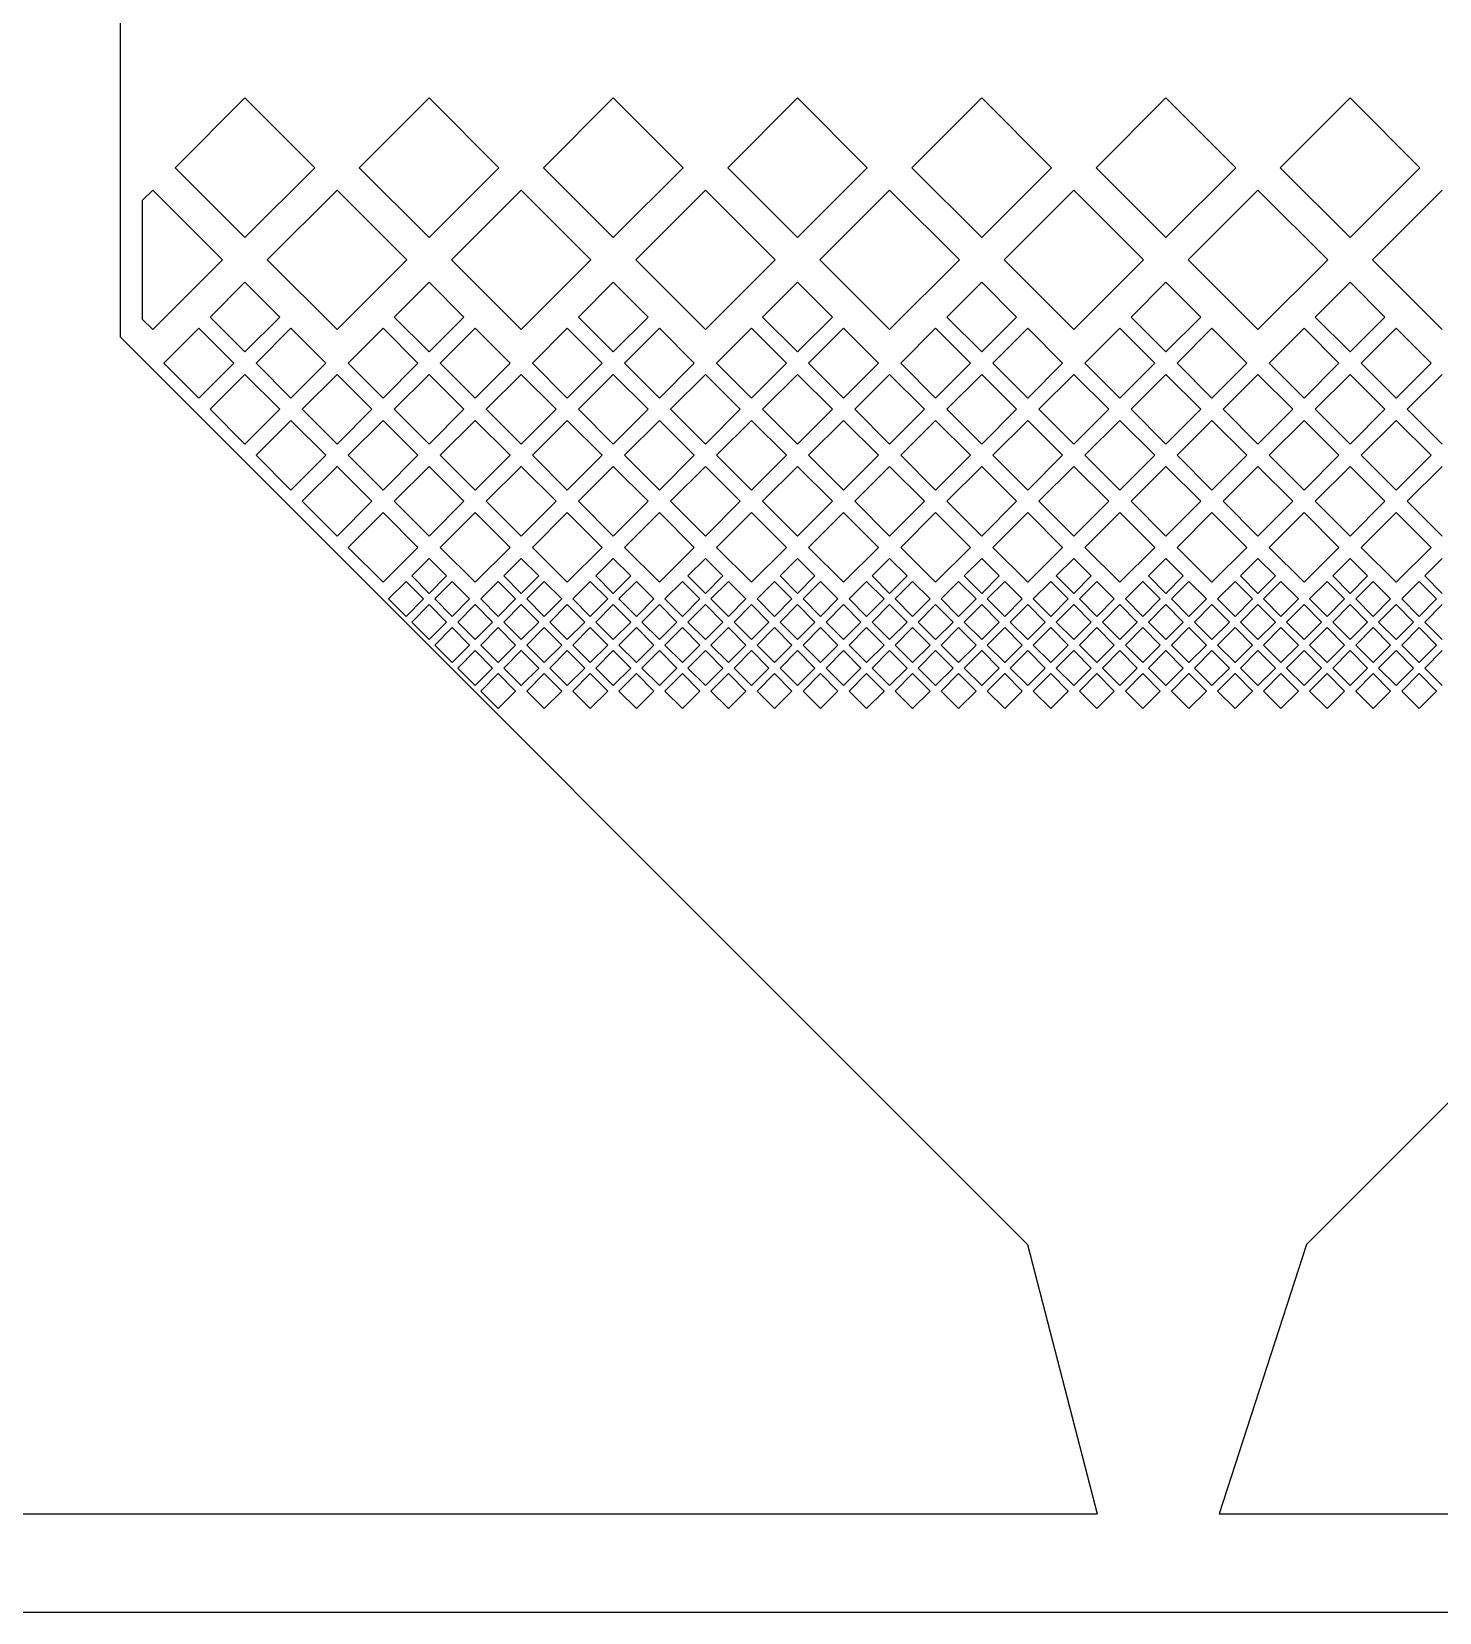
# Model space of a CAD drawing. Header units: inches. Extents: x 1277 to 1304299, y 7085 to 100777.
# Drawn here: x 1298652 to 1300078, y 97573 to 99175 of the extents above; entities that cross this region are included whole.
import ezdxf

# ---------------------------------------------------------------- set-up
doc = ezdxf.new("R2010")
doc.units = ezdxf.units.IN
doc.header["$MEASUREMENT"] = 0

msp = doc.modelspace()

# ---------------------------------------------------------------- linework, layer by layer
for p, q in [((1298741.7, 98865.3), (1298741.7, 99572.4)), ((1298867.8, 99107.8), (1298797.1, 99037.1)), ((1298938.5, 99037.1), (1298867.8, 99107.8)), ((1299054.4, 99107.8), (1298983.7, 99037.1)), ((1299125.2, 99037.1), (1299054.4, 99107.8)), ((1299241.1, 99107.8), (1299170.4, 99037.1)), ((1299311.8, 99037.1), (1299241.1, 99107.8)), ((1299427.8, 99107.8), (1299357.1, 99037.1)), ((1299498.5, 99037.1), (1299427.8, 99107.8)), ((1299614.5, 99107.8), (1299543.8, 99037.1)), ((1299685.2, 99037.1), (1299614.5, 99107.8)), ((1299801.2, 99107.8), (1299730.4, 99037.1)), ((1299871.9, 99037.1), (1299801.2, 99107.8)), ((1299987.8, 99107.8), (1299917.1, 99037.1)), ((1300058.5, 99037.1), (1299987.8, 99107.8)), ((1298797.1, 99037.1), (1298867.8, 98966.3)), ((1298867.8, 98966.3), (1298938.5, 99037.1)), ((1298983.7, 99037.1), (1299054.4, 98966.3)), ((1299054.4, 98966.3), (1299125.2, 99037.1)), ((1299170.4, 99037.1), (1299241.1, 98966.3)), ((1299241.1, 98966.3), (1299311.8, 99037.1)), ((1299357.1, 99037.1), (1299427.8, 98966.3)), ((1299427.8, 98966.3), (1299498.5, 99037.1)), ((1299543.8, 99037.1), (1299614.5, 98966.3)), ((1299614.5, 98966.3), (1299685.2, 99037.1)), ((1299730.4, 99037.1), (1299801.2, 98966.3)), ((1299801.2, 98966.3), (1299871.9, 99037.1)), ((1299917.1, 99037.1), (1299987.8, 98966.3)), ((1299987.8, 98966.3), (1300058.5, 99037.1)), ((1298774.4, 99014.4), (1298763.8, 99003.8)), ((1298774.4, 99014.4), (1298763.8, 99003.8)), ((1298763.8, 99003.8), (1298763.8, 98883.6)), ((1298845.1, 98943.7), (1298774.4, 99014.4)), ((1298961.1, 99014.4), (1298890.4, 98943.7)), ((1299031.8, 98943.7), (1298961.1, 99014.4)), ((1299147.8, 99014.4), (1299077.1, 98943.7)), ((1299218.5, 98943.7), (1299147.8, 99014.4)), ((1299334.5, 99014.4), (1299263.8, 98943.7)), ((1299405.2, 98943.7), (1299334.5, 99014.4)), ((1299521.1, 99014.4), (1299450.4, 98943.7)), ((1299591.9, 98943.7), (1299521.1, 99014.4)), ((1299707.8, 99014.4), (1299637.1, 98943.7)), ((1299778.5, 98943.7), (1299707.8, 99014.4)), ((1299894.5, 99014.4), (1299823.8, 98943.7)), ((1299965.2, 98943.7), (1299894.5, 99014.4)), ((1300081.2, 99014.4), (1300010.5, 98943.7)), ((1298774.4, 98873), (1298845.1, 98943.7)), ((1298890.4, 98943.7), (1298961.1, 98873)), ((1298961.1, 98873), (1299031.8, 98943.7)), ((1299077.1, 98943.7), (1299147.8, 98873)), ((1299147.8, 98873), (1299218.5, 98943.7)), ((1299263.8, 98943.7), (1299334.5, 98873)), ((1299334.5, 98873), (1299405.2, 98943.7)), ((1299450.4, 98943.7), (1299521.1, 98873)), ((1299521.1, 98873), (1299591.9, 98943.7)), ((1299637.1, 98943.7), (1299707.8, 98873)), ((1299707.8, 98873), (1299778.5, 98943.7)), ((1299823.8, 98943.7), (1299894.5, 98873)), ((1299894.5, 98873), (1299965.2, 98943.7)), ((1300010.5, 98943.7), (1300081.2, 98873)), ((1298867.8, 98921.1), (1298832.4, 98885.7)), ((1298903.1, 98885.7), (1298867.8, 98921.1)), ((1299054.4, 98921.1), (1299019.1, 98885.7)), ((1299089.8, 98885.7), (1299054.4, 98921.1)), ((1299241.1, 98921.1), (1299205.8, 98885.7)), ((1299276.5, 98885.7), (1299241.1, 98921.1)), ((1299427.8, 98921.1), (1299392.4, 98885.7)), ((1299463.2, 98885.7), (1299427.8, 98921.1)), ((1299614.5, 98921.1), (1299579.1, 98885.7)), ((1299649.8, 98885.7), (1299614.5, 98921.1)), ((1299801.2, 98921.1), (1299765.8, 98885.7)), ((1299836.5, 98885.7), (1299801.2, 98921.1)), ((1299987.8, 98921.1), (1299952.5, 98885.7)), ((1300023.2, 98885.7), (1299987.8, 98921.1)), ((1298763.8, 98883.6), (1298774.4, 98873)), ((1298821.1, 98874.4), (1298785.7, 98839.1)), ((1298856.5, 98839.1), (1298821.1, 98874.4)), ((1298832.4, 98885.7), (1298867.8, 98850.4)), ((1298867.8, 98850.4), (1298903.1, 98885.7)), ((1298914.4, 98874.4), (1298879.1, 98839.1)), ((1298949.8, 98839.1), (1298914.4, 98874.4)), ((1299007.8, 98874.4), (1298972.4, 98839.1)), ((1299043.1, 98839.1), (1299007.8, 98874.4)), ((1299019.1, 98885.7), (1299054.4, 98850.4)), ((1299054.4, 98850.4), (1299089.8, 98885.7)), ((1299101.1, 98874.4), (1299065.8, 98839.1)), ((1299136.5, 98839.1), (1299101.1, 98874.4)), ((1299194.5, 98874.4), (1299159.1, 98839.1)), ((1299229.8, 98839.1), (1299194.5, 98874.4)), ((1299205.8, 98885.7), (1299241.1, 98850.4)), ((1299241.1, 98850.4), (1299276.5, 98885.7)), ((1299287.8, 98874.4), (1299252.4, 98839.1)), ((1299323.2, 98839.1), (1299287.8, 98874.4)), ((1299381.1, 98874.4), (1299345.8, 98839.1)), ((1299416.5, 98839.1), (1299381.1, 98874.4)), ((1299392.4, 98885.7), (1299427.8, 98850.4)), ((1299427.8, 98850.4), (1299463.2, 98885.7)), ((1299474.5, 98874.4), (1299439.1, 98839.1)), ((1299509.8, 98839.1), (1299474.5, 98874.4)), ((1299567.8, 98874.4), (1299532.5, 98839.1)), ((1299603.2, 98839.1), (1299567.8, 98874.4)), ((1299579.1, 98885.7), (1299614.5, 98850.4)), ((1299614.5, 98850.4), (1299649.8, 98885.7)), ((1299661.1, 98874.4), (1299625.8, 98839.1)), ((1299696.5, 98839.1), (1299661.1, 98874.4)), ((1299754.5, 98874.4), (1299719.1, 98839.1)), ((1299789.8, 98839.1), (1299754.5, 98874.4)), ((1299765.8, 98885.7), (1299801.2, 98850.4)), ((1299801.2, 98850.4), (1299836.5, 98885.7)), ((1299847.8, 98874.4), (1299812.5, 98839.1)), ((1299883.2, 98839.1), (1299847.8, 98874.4)), ((1299941.2, 98874.4), (1299905.8, 98839.1)), ((1299976.5, 98839.1), (1299941.2, 98874.4)), ((1299952.5, 98885.7), (1299987.8, 98850.4)), ((1299987.8, 98850.4), (1300023.2, 98885.7)), ((1300034.5, 98874.4), (1299999.1, 98839.1)), ((1300069.9, 98839.1), (1300034.5, 98874.4)), ((1299660.9, 97946), (1298741.7, 98865.3)), ((1300863, 98865.3), (1299943.8, 97946)), ((1298785.7, 98839.1), (1298821.1, 98803.7)), ((1298821.1, 98803.7), (1298856.5, 98839.1)), ((1298867.8, 98827.7), (1298832.4, 98792.4)), ((1298903.1, 98792.4), (1298867.8, 98827.7)), ((1298879.1, 98839.1), (1298914.4, 98803.7)), ((1298914.4, 98803.7), (1298949.8, 98839.1)), ((1298961.1, 98827.7), (1298925.8, 98792.4)), ((1298996.5, 98792.4), (1298961.1, 98827.7)), ((1298972.4, 98839.1), (1299007.8, 98803.7)), ((1299007.8, 98803.7), (1299043.1, 98839.1)), ((1299054.4, 98827.7), (1299019.1, 98792.4)), ((1299089.8, 98792.4), (1299054.4, 98827.7)), ((1299065.8, 98839.1), (1299101.1, 98803.7)), ((1299101.1, 98803.7), (1299136.5, 98839.1)), ((1299147.8, 98827.7), (1299112.4, 98792.4)), ((1299183.1, 98792.4), (1299147.8, 98827.7)), ((1299159.1, 98839.1), (1299194.5, 98803.7)), ((1299194.5, 98803.7), (1299229.8, 98839.1)), ((1299241.1, 98827.7), (1299205.8, 98792.4)), ((1299276.5, 98792.4), (1299241.1, 98827.7)), ((1299252.4, 98839.1), (1299287.8, 98803.7)), ((1299287.8, 98803.7), (1299323.2, 98839.1)), ((1299334.5, 98827.7), (1299299.1, 98792.4)), ((1299369.8, 98792.4), (1299334.5, 98827.7)), ((1299345.8, 98839.1), (1299381.1, 98803.7)), ((1299381.1, 98803.7), (1299416.5, 98839.1)), ((1299427.8, 98827.7), (1299392.4, 98792.4)), ((1299463.2, 98792.4), (1299427.8, 98827.7)), ((1299439.1, 98839.1), (1299474.5, 98803.7)), ((1299474.5, 98803.7), (1299509.8, 98839.1)), ((1299521.1, 98827.7), (1299485.8, 98792.4)), ((1299556.5, 98792.4), (1299521.1, 98827.7)), ((1299532.5, 98839.1), (1299567.8, 98803.7)), ((1299567.8, 98803.7), (1299603.2, 98839.1)), ((1299614.5, 98827.7), (1299579.1, 98792.4)), ((1299649.8, 98792.4), (1299614.5, 98827.7)), ((1299625.8, 98839.1), (1299661.1, 98803.7)), ((1299661.1, 98803.7), (1299696.5, 98839.1)), ((1299707.8, 98827.7), (1299672.5, 98792.4)), ((1299743.2, 98792.4), (1299707.8, 98827.7)), ((1299719.1, 98839.1), (1299754.5, 98803.7)), ((1299754.5, 98803.7), (1299789.8, 98839.1)), ((1299801.2, 98827.7), (1299765.8, 98792.4)), ((1299836.5, 98792.4), (1299801.2, 98827.7)), ((1299812.5, 98839.1), (1299847.8, 98803.7)), ((1299847.8, 98803.7), (1299883.2, 98839.1)), ((1299894.5, 98827.7), (1299859.1, 98792.4)), ((1299929.8, 98792.4), (1299894.5, 98827.7)), ((1299905.8, 98839.1), (1299941.2, 98803.7)), ((1299941.2, 98803.7), (1299976.5, 98839.1)), ((1299987.8, 98827.7), (1299952.5, 98792.4)), ((1300023.2, 98792.4), (1299987.8, 98827.7)), ((1299999.1, 98839.1), (1300034.5, 98803.7)), ((1300034.5, 98803.7), (1300069.9, 98839.1)), ((1300081.2, 98827.7), (1300045.8, 98792.4)), ((1298832.4, 98792.4), (1298867.8, 98757)), ((1298867.8, 98757), (1298903.1, 98792.4)), ((1298914.4, 98781.1), (1298879.1, 98745.7)), ((1298949.8, 98745.7), (1298914.4, 98781.1)), ((1298925.8, 98792.4), (1298961.1, 98757)), ((1298961.1, 98757), (1298996.5, 98792.4)), ((1299007.8, 98781.1), (1298972.4, 98745.7)), ((1299043.1, 98745.7), (1299007.8, 98781.1)), ((1299019.1, 98792.4), (1299054.4, 98757)), ((1299054.4, 98757), (1299089.8, 98792.4)), ((1299101.1, 98781.1), (1299065.8, 98745.7)), ((1299136.5, 98745.7), (1299101.1, 98781.1)), ((1299112.4, 98792.4), (1299147.8, 98757)), ((1299147.8, 98757), (1299183.1, 98792.4)), ((1299194.5, 98781.1), (1299159.1, 98745.7)), ((1299229.8, 98745.7), (1299194.5, 98781.1)), ((1299205.8, 98792.4), (1299241.1, 98757)), ((1299241.1, 98757), (1299276.5, 98792.4)), ((1299287.8, 98781.1), (1299252.4, 98745.7)), ((1299323.2, 98745.7), (1299287.8, 98781.1)), ((1299299.1, 98792.4), (1299334.5, 98757)), ((1299334.5, 98757), (1299369.8, 98792.4)), ((1299381.1, 98781.1), (1299345.8, 98745.7)), ((1299416.5, 98745.7), (1299381.1, 98781.1)), ((1299392.4, 98792.4), (1299427.8, 98757)), ((1299427.8, 98757), (1299463.2, 98792.4)), ((1299474.5, 98781.1), (1299439.1, 98745.7)), ((1299509.8, 98745.7), (1299474.5, 98781.1)), ((1299485.8, 98792.4), (1299521.1, 98757)), ((1299521.1, 98757), (1299556.5, 98792.4)), ((1299567.8, 98781.1), (1299532.5, 98745.7)), ((1299603.2, 98745.7), (1299567.8, 98781.1)), ((1299579.1, 98792.4), (1299614.5, 98757)), ((1299614.5, 98757), (1299649.8, 98792.4)), ((1299661.1, 98781.1), (1299625.8, 98745.7)), ((1299696.5, 98745.7), (1299661.1, 98781.1)), ((1299672.5, 98792.4), (1299707.8, 98757)), ((1299707.8, 98757), (1299743.2, 98792.4)), ((1299754.5, 98781.1), (1299719.1, 98745.7)), ((1299789.8, 98745.7), (1299754.5, 98781.1)), ((1299765.8, 98792.4), (1299801.2, 98757)), ((1299801.2, 98757), (1299836.5, 98792.4)), ((1299847.8, 98781.1), (1299812.5, 98745.7)), ((1299883.2, 98745.7), (1299847.8, 98781.1)), ((1299859.1, 98792.4), (1299894.5, 98757)), ((1299894.5, 98757), (1299929.8, 98792.4)), ((1299941.2, 98781.1), (1299905.8, 98745.7)), ((1299976.5, 98745.7), (1299941.2, 98781.1)), ((1299952.5, 98792.4), (1299987.8, 98757)), ((1299987.8, 98757), (1300023.2, 98792.4)), ((1300034.5, 98781.1), (1299999.1, 98745.7)), ((1300069.9, 98745.7), (1300034.5, 98781.1)), ((1300045.8, 98792.4), (1300081.2, 98757)), ((1298879.1, 98745.7), (1298914.4, 98710.4)), ((1298914.4, 98710.4), (1298949.8, 98745.7)), ((1298972.4, 98745.7), (1299007.8, 98710.4)), ((1299007.8, 98710.4), (1299043.1, 98745.7)), ((1299065.8, 98745.7), (1299101.1, 98710.4)), ((1299101.1, 98710.4), (1299136.5, 98745.7)), ((1299159.1, 98745.7), (1299194.5, 98710.4)), ((1299194.5, 98710.4), (1299229.8, 98745.7)), ((1299252.4, 98745.7), (1299287.8, 98710.4)), ((1299287.8, 98710.4), (1299323.2, 98745.7)), ((1299345.8, 98745.7), (1299381.1, 98710.4)), ((1299381.1, 98710.4), (1299416.5, 98745.7)), ((1299439.1, 98745.7), (1299474.5, 98710.4)), ((1299474.5, 98710.4), (1299509.8, 98745.7)), ((1299532.5, 98745.7), (1299567.8, 98710.4)), ((1299567.8, 98710.4), (1299603.2, 98745.7)), ((1299625.8, 98745.7), (1299661.1, 98710.4)), ((1299661.1, 98710.4), (1299696.5, 98745.7)), ((1299719.1, 98745.7), (1299754.5, 98710.4)), ((1299754.5, 98710.4), (1299789.8, 98745.7)), ((1299812.5, 98745.7), (1299847.8, 98710.4)), ((1299847.8, 98710.4), (1299883.2, 98745.7)), ((1299905.8, 98745.7), (1299941.2, 98710.4)), ((1299941.2, 98710.4), (1299976.5, 98745.7)), ((1299999.1, 98745.7), (1300034.5, 98710.4)), ((1300034.5, 98710.4), (1300069.9, 98745.7)), ((1298961.1, 98734.4), (1298925.8, 98699.1)), ((1298961.1, 98734.4), (1298925.8, 98699.1)), ((1298961.1, 98734.4), (1298925.8, 98699.1)), ((1298996.5, 98699.1), (1298961.1, 98734.4)), ((1298996.5, 98699.1), (1298961.1, 98734.4)), ((1298996.5, 98699.1), (1298961.1, 98734.4)), ((1299054.4, 98734.4), (1299019.1, 98699.1)), ((1299054.4, 98734.4), (1299019.1, 98699.1)), ((1299054.4, 98734.4), (1299019.1, 98699.1)), ((1299089.8, 98699.1), (1299054.4, 98734.4)), ((1299089.8, 98699.1), (1299054.4, 98734.4)), ((1299089.8, 98699.1), (1299054.4, 98734.4)), ((1299147.8, 98734.4), (1299112.4, 98699.1)), ((1299147.8, 98734.4), (1299112.4, 98699.1)), ((1299147.8, 98734.4), (1299112.4, 98699.1)), ((1299183.1, 98699.1), (1299147.8, 98734.4)), ((1299183.1, 98699.1), (1299147.8, 98734.4)), ((1299183.1, 98699.1), (1299147.8, 98734.4)), ((1299241.1, 98734.4), (1299205.8, 98699.1)), ((1299241.1, 98734.4), (1299205.8, 98699.1)), ((1299241.1, 98734.4), (1299205.8, 98699.1)), ((1299276.5, 98699.1), (1299241.1, 98734.4)), ((1299276.5, 98699.1), (1299241.1, 98734.4)), ((1299276.5, 98699.1), (1299241.1, 98734.4)), ((1299334.5, 98734.4), (1299299.1, 98699.1)), ((1299334.5, 98734.4), (1299299.1, 98699.1)), ((1299334.5, 98734.4), (1299299.1, 98699.1)), ((1299369.8, 98699.1), (1299334.5, 98734.4)), ((1299369.8, 98699.1), (1299334.5, 98734.4)), ((1299369.8, 98699.1), (1299334.5, 98734.4)), ((1299427.8, 98734.4), (1299392.4, 98699.1)), ((1299427.8, 98734.4), (1299392.4, 98699.1)), ((1299427.8, 98734.4), (1299392.4, 98699.1)), ((1299463.2, 98699.1), (1299427.8, 98734.4)), ((1299463.2, 98699.1), (1299427.8, 98734.4)), ((1299463.2, 98699.1), (1299427.8, 98734.4)), ((1299521.1, 98734.4), (1299485.8, 98699.1)), ((1299521.1, 98734.4), (1299485.8, 98699.1)), ((1299521.1, 98734.4), (1299485.8, 98699.1)), ((1299556.5, 98699.1), (1299521.1, 98734.4)), ((1299556.5, 98699.1), (1299521.1, 98734.4)), ((1299556.5, 98699.1), (1299521.1, 98734.4)), ((1299614.5, 98734.4), (1299579.1, 98699.1)), ((1299614.5, 98734.4), (1299579.1, 98699.1)), ((1299614.5, 98734.4), (1299579.1, 98699.1)), ((1299649.8, 98699.1), (1299614.5, 98734.4)), ((1299649.8, 98699.1), (1299614.5, 98734.4)), ((1299649.8, 98699.1), (1299614.5, 98734.4)), ((1299707.8, 98734.4), (1299672.5, 98699.1)), ((1299707.8, 98734.4), (1299672.5, 98699.1)), ((1299707.8, 98734.4), (1299672.5, 98699.1)), ((1299743.2, 98699.1), (1299707.8, 98734.4)), ((1299743.2, 98699.1), (1299707.8, 98734.4)), ((1299743.2, 98699.1), (1299707.8, 98734.4)), ((1299801.2, 98734.4), (1299765.8, 98699.1)), ((1299801.2, 98734.4), (1299765.8, 98699.1)), ((1299801.2, 98734.4), (1299765.8, 98699.1)), ((1299836.5, 98699.1), (1299801.2, 98734.4)), ((1299836.5, 98699.1), (1299801.2, 98734.4)), ((1299836.5, 98699.1), (1299801.2, 98734.4)), ((1299894.5, 98734.4), (1299859.1, 98699.1)), ((1299894.5, 98734.4), (1299859.1, 98699.1)), ((1299894.5, 98734.4), (1299859.1, 98699.1)), ((1299929.8, 98699.1), (1299894.5, 98734.4)), ((1299929.8, 98699.1), (1299894.5, 98734.4)), ((1299929.8, 98699.1), (1299894.5, 98734.4)), ((1299987.8, 98734.4), (1299952.5, 98699.1)), ((1299987.8, 98734.4), (1299952.5, 98699.1)), ((1299987.8, 98734.4), (1299952.5, 98699.1)), ((1300023.2, 98699.1), (1299987.8, 98734.4)), ((1300023.2, 98699.1), (1299987.8, 98734.4)), ((1300023.2, 98699.1), (1299987.8, 98734.4)), ((1300081.2, 98734.4), (1300045.8, 98699.1)), ((1300081.2, 98734.4), (1300045.8, 98699.1)), ((1300081.2, 98734.4), (1300045.8, 98699.1)), ((1298925.8, 98699.1), (1298961.1, 98663.7)), ((1298925.8, 98699.1), (1298961.1, 98663.7)), ((1298925.8, 98699.1), (1298961.1, 98663.7)), ((1298961.1, 98663.7), (1298996.5, 98699.1)), ((1298961.1, 98663.7), (1298996.5, 98699.1)), ((1298961.1, 98663.7), (1298996.5, 98699.1)), ((1299019.1, 98699.1), (1299054.4, 98663.7)), ((1299019.1, 98699.1), (1299054.4, 98663.7)), ((1299019.1, 98699.1), (1299054.4, 98663.7)), ((1299054.4, 98663.7), (1299089.8, 98699.1)), ((1299054.4, 98663.7), (1299089.8, 98699.1)), ((1299054.4, 98663.7), (1299089.8, 98699.1)), ((1299112.4, 98699.1), (1299147.8, 98663.7)), ((1299112.4, 98699.1), (1299147.8, 98663.7)), ((1299112.4, 98699.1), (1299147.8, 98663.7)), ((1299147.8, 98663.7), (1299183.1, 98699.1)), ((1299147.8, 98663.7), (1299183.1, 98699.1)), ((1299147.8, 98663.7), (1299183.1, 98699.1)), ((1299205.8, 98699.1), (1299241.1, 98663.7)), ((1299205.8, 98699.1), (1299241.1, 98663.7)), ((1299205.8, 98699.1), (1299241.1, 98663.7)), ((1299241.1, 98663.7), (1299276.5, 98699.1)), ((1299241.1, 98663.7), (1299276.5, 98699.1)), ((1299241.1, 98663.7), (1299276.5, 98699.1)), ((1299299.1, 98699.1), (1299334.5, 98663.7)), ((1299299.1, 98699.1), (1299334.5, 98663.7)), ((1299299.1, 98699.1), (1299334.5, 98663.7)), ((1299334.5, 98663.7), (1299369.8, 98699.1)), ((1299334.5, 98663.7), (1299369.8, 98699.1)), ((1299334.5, 98663.7), (1299369.8, 98699.1)), ((1299392.4, 98699.1), (1299427.8, 98663.7)), ((1299392.4, 98699.1), (1299427.8, 98663.7)), ((1299392.4, 98699.1), (1299427.8, 98663.7)), ((1299427.8, 98663.7), (1299463.2, 98699.1)), ((1299427.8, 98663.7), (1299463.2, 98699.1)), ((1299427.8, 98663.7), (1299463.2, 98699.1)), ((1299485.8, 98699.1), (1299521.1, 98663.7)), ((1299485.8, 98699.1), (1299521.1, 98663.7)), ((1299485.8, 98699.1), (1299521.1, 98663.7)), ((1299521.1, 98663.7), (1299556.5, 98699.1)), ((1299521.1, 98663.7), (1299556.5, 98699.1)), ((1299521.1, 98663.7), (1299556.5, 98699.1)), ((1299579.1, 98699.1), (1299614.5, 98663.7)), ((1299579.1, 98699.1), (1299614.5, 98663.7)), ((1299579.1, 98699.1), (1299614.5, 98663.7)), ((1299614.5, 98663.7), (1299649.8, 98699.1)), ((1299614.5, 98663.7), (1299649.8, 98699.1)), ((1299614.5, 98663.7), (1299649.8, 98699.1)), ((1299672.5, 98699.1), (1299707.8, 98663.7)), ((1299672.5, 98699.1), (1299707.8, 98663.7)), ((1299672.5, 98699.1), (1299707.8, 98663.7)), ((1299707.8, 98663.7), (1299743.2, 98699.1)), ((1299707.8, 98663.7), (1299743.2, 98699.1)), ((1299707.8, 98663.7), (1299743.2, 98699.1)), ((1299765.8, 98699.1), (1299801.2, 98663.7)), ((1299765.8, 98699.1), (1299801.2, 98663.7)), ((1299765.8, 98699.1), (1299801.2, 98663.7)), ((1299801.2, 98663.7), (1299836.5, 98699.1)), ((1299801.2, 98663.7), (1299836.5, 98699.1)), ((1299801.2, 98663.7), (1299836.5, 98699.1)), ((1299859.1, 98699.1), (1299894.5, 98663.7)), ((1299859.1, 98699.1), (1299894.5, 98663.7)), ((1299859.1, 98699.1), (1299894.5, 98663.7)), ((1299894.5, 98663.7), (1299929.8, 98699.1)), ((1299894.5, 98663.7), (1299929.8, 98699.1)), ((1299894.5, 98663.7), (1299929.8, 98699.1)), ((1299952.5, 98699.1), (1299987.8, 98663.7)), ((1299952.5, 98699.1), (1299987.8, 98663.7)), ((1299952.5, 98699.1), (1299987.8, 98663.7)), ((1299987.8, 98663.7), (1300023.2, 98699.1)), ((1299987.8, 98663.7), (1300023.2, 98699.1)), ((1299987.8, 98663.7), (1300023.2, 98699.1)), ((1300045.8, 98699.1), (1300081.2, 98663.7)), ((1300045.8, 98699.1), (1300081.2, 98663.7)), ((1300045.8, 98699.1), (1300081.2, 98663.7)), ((1299007.8, 98687.7), (1298972.4, 98652.4)), ((1299007.8, 98687.7), (1298972.4, 98652.4)), ((1299007.8, 98687.7), (1298972.4, 98652.4)), ((1299043.1, 98652.4), (1299007.8, 98687.7)), ((1299043.1, 98652.4), (1299007.8, 98687.7)), ((1299043.1, 98652.4), (1299007.8, 98687.7)), ((1299101.1, 98687.7), (1299065.8, 98652.4)), ((1299101.1, 98687.7), (1299065.8, 98652.4)), ((1299101.1, 98687.7), (1299065.8, 98652.4)), ((1299136.5, 98652.4), (1299101.1, 98687.7)), ((1299136.5, 98652.4), (1299101.1, 98687.7)), ((1299136.5, 98652.4), (1299101.1, 98687.7)), ((1299194.5, 98687.7), (1299159.1, 98652.4)), ((1299194.5, 98687.7), (1299159.1, 98652.4)), ((1299194.5, 98687.7), (1299159.1, 98652.4)), ((1299229.8, 98652.4), (1299194.5, 98687.7)), ((1299229.8, 98652.4), (1299194.5, 98687.7)), ((1299229.8, 98652.4), (1299194.5, 98687.7)), ((1299287.8, 98687.7), (1299252.4, 98652.4)), ((1299287.8, 98687.7), (1299252.4, 98652.4)), ((1299287.8, 98687.7), (1299252.4, 98652.4)), ((1299323.2, 98652.4), (1299287.8, 98687.7)), ((1299323.2, 98652.4), (1299287.8, 98687.7)), ((1299323.2, 98652.4), (1299287.8, 98687.7)), ((1299381.1, 98687.7), (1299345.8, 98652.4)), ((1299381.1, 98687.7), (1299345.8, 98652.4)), ((1299381.1, 98687.7), (1299345.8, 98652.4)), ((1299416.5, 98652.4), (1299381.1, 98687.7)), ((1299416.5, 98652.4), (1299381.1, 98687.7)), ((1299416.5, 98652.4), (1299381.1, 98687.7)), ((1299474.5, 98687.7), (1299439.1, 98652.4)), ((1299474.5, 98687.7), (1299439.1, 98652.4)), ((1299474.5, 98687.7), (1299439.1, 98652.4)), ((1299509.8, 98652.4), (1299474.5, 98687.7)), ((1299509.8, 98652.4), (1299474.5, 98687.7)), ((1299509.8, 98652.4), (1299474.5, 98687.7)), ((1299567.8, 98687.7), (1299532.5, 98652.4)), ((1299567.8, 98687.7), (1299532.5, 98652.4)), ((1299567.8, 98687.7), (1299532.5, 98652.4)), ((1299603.2, 98652.4), (1299567.8, 98687.7)), ((1299603.2, 98652.4), (1299567.8, 98687.7)), ((1299603.2, 98652.4), (1299567.8, 98687.7)), ((1299661.1, 98687.7), (1299625.8, 98652.4)), ((1299661.1, 98687.7), (1299625.8, 98652.4)), ((1299661.1, 98687.7), (1299625.8, 98652.4)), ((1299696.5, 98652.4), (1299661.1, 98687.7)), ((1299696.5, 98652.4), (1299661.1, 98687.7)), ((1299696.5, 98652.4), (1299661.1, 98687.7)), ((1299754.5, 98687.7), (1299719.1, 98652.4)), ((1299754.5, 98687.7), (1299719.1, 98652.4)), ((1299754.5, 98687.7), (1299719.1, 98652.4)), ((1299789.8, 98652.4), (1299754.5, 98687.7)), ((1299789.8, 98652.4), (1299754.5, 98687.7)), ((1299789.8, 98652.4), (1299754.5, 98687.7)), ((1299847.8, 98687.7), (1299812.5, 98652.4)), ((1299847.8, 98687.7), (1299812.5, 98652.4)), ((1299847.8, 98687.7), (1299812.5, 98652.4)), ((1299883.2, 98652.4), (1299847.8, 98687.7)), ((1299883.2, 98652.4), (1299847.8, 98687.7)), ((1299883.2, 98652.4), (1299847.8, 98687.7)), ((1299941.2, 98687.7), (1299905.8, 98652.4)), ((1299941.2, 98687.7), (1299905.8, 98652.4)), ((1299941.2, 98687.7), (1299905.8, 98652.4)), ((1299976.5, 98652.4), (1299941.2, 98687.7)), ((1299976.5, 98652.4), (1299941.2, 98687.7)), ((1299976.5, 98652.4), (1299941.2, 98687.7)), ((1300034.5, 98687.7), (1299999.1, 98652.4)), ((1300034.5, 98687.7), (1299999.1, 98652.4)), ((1300034.5, 98687.7), (1299999.1, 98652.4)), ((1300069.9, 98652.4), (1300034.5, 98687.7)), ((1300069.9, 98652.4), (1300034.5, 98687.7)), ((1300069.9, 98652.4), (1300034.5, 98687.7)), ((1298972.4, 98652.4), (1299007.8, 98617)), ((1298972.4, 98652.4), (1299007.8, 98617)), ((1298972.4, 98652.4), (1299007.8, 98617)), ((1299007.8, 98617), (1299043.1, 98652.4)), ((1299007.8, 98617), (1299043.1, 98652.4)), ((1299007.8, 98617), (1299043.1, 98652.4)), ((1299065.8, 98652.4), (1299101.1, 98617)), ((1299065.8, 98652.4), (1299101.1, 98617)), ((1299065.8, 98652.4), (1299101.1, 98617)), ((1299101.1, 98617), (1299136.5, 98652.4)), ((1299101.1, 98617), (1299136.5, 98652.4)), ((1299101.1, 98617), (1299136.5, 98652.4)), ((1299159.1, 98652.4), (1299194.5, 98617)), ((1299159.1, 98652.4), (1299194.5, 98617)), ((1299159.1, 98652.4), (1299194.5, 98617)), ((1299194.5, 98617), (1299229.8, 98652.4)), ((1299194.5, 98617), (1299229.8, 98652.4)), ((1299194.5, 98617), (1299229.8, 98652.4)), ((1299252.4, 98652.4), (1299287.8, 98617)), ((1299252.4, 98652.4), (1299287.8, 98617)), ((1299252.4, 98652.4), (1299287.8, 98617)), ((1299287.8, 98617), (1299323.2, 98652.4)), ((1299287.8, 98617), (1299323.2, 98652.4)), ((1299287.8, 98617), (1299323.2, 98652.4)), ((1299345.8, 98652.4), (1299381.1, 98617)), ((1299345.8, 98652.4), (1299381.1, 98617)), ((1299345.8, 98652.4), (1299381.1, 98617)), ((1299381.1, 98617), (1299416.5, 98652.4)), ((1299381.1, 98617), (1299416.5, 98652.4)), ((1299381.1, 98617), (1299416.5, 98652.4)), ((1299439.1, 98652.4), (1299474.5, 98617)), ((1299439.1, 98652.4), (1299474.5, 98617)), ((1299439.1, 98652.4), (1299474.5, 98617)), ((1299474.5, 98617), (1299509.8, 98652.4)), ((1299474.5, 98617), (1299509.8, 98652.4)), ((1299474.5, 98617), (1299509.8, 98652.4)), ((1299532.5, 98652.4), (1299567.8, 98617)), ((1299532.5, 98652.4), (1299567.8, 98617)), ((1299532.5, 98652.4), (1299567.8, 98617)), ((1299567.8, 98617), (1299603.2, 98652.4)), ((1299567.8, 98617), (1299603.2, 98652.4)), ((1299567.8, 98617), (1299603.2, 98652.4)), ((1299625.8, 98652.4), (1299661.1, 98617)), ((1299625.8, 98652.4), (1299661.1, 98617)), ((1299625.8, 98652.4), (1299661.1, 98617)), ((1299661.1, 98617), (1299696.5, 98652.4)), ((1299661.1, 98617), (1299696.5, 98652.4)), ((1299661.1, 98617), (1299696.5, 98652.4)), ((1299719.1, 98652.4), (1299754.5, 98617)), ((1299719.1, 98652.4), (1299754.5, 98617)), ((1299719.1, 98652.4), (1299754.5, 98617)), ((1299754.5, 98617), (1299789.8, 98652.4)), ((1299754.5, 98617), (1299789.8, 98652.4)), ((1299754.5, 98617), (1299789.8, 98652.4)), ((1299812.5, 98652.4), (1299847.8, 98617)), ((1299812.5, 98652.4), (1299847.8, 98617)), ((1299812.5, 98652.4), (1299847.8, 98617)), ((1299847.8, 98617), (1299883.2, 98652.4)), ((1299847.8, 98617), (1299883.2, 98652.4)), ((1299847.8, 98617), (1299883.2, 98652.4)), ((1299905.8, 98652.4), (1299941.2, 98617)), ((1299905.8, 98652.4), (1299941.2, 98617)), ((1299905.8, 98652.4), (1299941.2, 98617)), ((1299941.2, 98617), (1299976.5, 98652.4)), ((1299941.2, 98617), (1299976.5, 98652.4)), ((1299941.2, 98617), (1299976.5, 98652.4)), ((1299999.1, 98652.4), (1300034.5, 98617)), ((1299999.1, 98652.4), (1300034.5, 98617)), ((1299999.1, 98652.4), (1300034.5, 98617)), ((1300034.5, 98617), (1300069.9, 98652.4)), ((1300034.5, 98617), (1300069.9, 98652.4)), ((1300034.5, 98617), (1300069.9, 98652.4)), ((1299054.4, 98641.1), (1299036.8, 98623.4)), ((1299072.1, 98623.4), (1299054.4, 98641.1)), ((1299147.8, 98641.1), (1299130.1, 98623.4)), ((1299165.5, 98623.4), (1299147.8, 98641.1)), ((1299241.1, 98641.1), (1299223.4, 98623.4)), ((1299258.8, 98623.4), (1299241.1, 98641.1)), ((1299334.5, 98641.1), (1299316.8, 98623.4)), ((1299352.1, 98623.4), (1299334.5, 98641.1)), ((1299427.8, 98641.1), (1299410.1, 98623.4)), ((1299445.5, 98623.4), (1299427.8, 98641.1)), ((1299521.1, 98641.1), (1299503.5, 98623.4)), ((1299538.8, 98623.4), (1299521.1, 98641.1)), ((1299614.5, 98641.1), (1299596.8, 98623.4)), ((1299632.2, 98623.4), (1299614.5, 98641.1)), ((1299707.8, 98641.1), (1299690.1, 98623.4)), ((1299725.5, 98623.4), (1299707.8, 98641.1)), ((1299801.2, 98641.1), (1299783.5, 98623.4)), ((1299818.8, 98623.4), (1299801.2, 98641.1)), ((1299894.5, 98641.1), (1299876.8, 98623.4)), ((1299912.2, 98623.4), (1299894.5, 98641.1)), ((1299987.8, 98641.1), (1299970.2, 98623.4)), ((1300005.5, 98623.4), (1299987.8, 98641.1)), ((1300081.2, 98641.1), (1300063.5, 98623.4)), ((1299031.1, 98617.7), (1299013.4, 98600.1)), ((1299048.8, 98600.1), (1299031.1, 98617.7)), ((1299036.8, 98623.4), (1299054.4, 98605.7)), ((1299054.4, 98605.7), (1299072.1, 98623.4)), ((1299077.8, 98617.7), (1299060.1, 98600.1)), ((1299095.5, 98600.1), (1299077.8, 98617.7)), ((1299124.5, 98617.7), (1299106.8, 98600.1)), ((1299142.1, 98600.1), (1299124.5, 98617.7)), ((1299130.1, 98623.4), (1299147.8, 98605.7)), ((1299147.8, 98605.7), (1299165.5, 98623.4)), ((1299171.1, 98617.7), (1299153.4, 98600.1)), ((1299188.8, 98600.1), (1299171.1, 98617.7)), ((1299217.8, 98617.7), (1299200.1, 98600.1)), ((1299235.5, 98600.1), (1299217.8, 98617.7)), ((1299223.4, 98623.4), (1299241.1, 98605.7)), ((1299241.1, 98605.7), (1299258.8, 98623.4)), ((1299264.5, 98617.7), (1299246.8, 98600.1)), ((1299282.1, 98600.1), (1299264.5, 98617.7)), ((1299311.1, 98617.7), (1299293.5, 98600.1)), ((1299328.8, 98600.1), (1299311.1, 98617.7)), ((1299316.8, 98623.4), (1299334.5, 98605.7)), ((1299334.5, 98605.7), (1299352.1, 98623.4)), ((1299357.8, 98617.7), (1299340.1, 98600.1)), ((1299375.5, 98600.1), (1299357.8, 98617.7)), ((1299404.5, 98617.7), (1299386.8, 98600.1)), ((1299422.1, 98600.1), (1299404.5, 98617.7)), ((1299410.1, 98623.4), (1299427.8, 98605.7)), ((1299427.8, 98605.7), (1299445.5, 98623.4)), ((1299451.1, 98617.7), (1299433.5, 98600.1)), ((1299468.8, 98600.1), (1299451.1, 98617.7)), ((1299497.8, 98617.7), (1299480.1, 98600.1)), ((1299515.5, 98600.1), (1299497.8, 98617.7)), ((1299503.5, 98623.4), (1299521.1, 98605.7)), ((1299521.1, 98605.7), (1299538.8, 98623.4)), ((1299544.5, 98617.7), (1299526.8, 98600.1)), ((1299562.2, 98600.1), (1299544.5, 98617.7)), ((1299591.1, 98617.7), (1299573.5, 98600.1)), ((1299608.8, 98600.1), (1299591.1, 98617.7)), ((1299596.8, 98623.4), (1299614.5, 98605.7)), ((1299614.5, 98605.7), (1299632.2, 98623.4)), ((1299637.8, 98617.7), (1299620.1, 98600.1)), ((1299655.5, 98600.1), (1299637.8, 98617.7)), ((1299684.5, 98617.7), (1299666.8, 98600.1)), ((1299702.2, 98600.1), (1299684.5, 98617.7)), ((1299690.1, 98623.4), (1299707.8, 98605.7)), ((1299707.8, 98605.7), (1299725.5, 98623.4)), ((1299731.2, 98617.7), (1299713.5, 98600.1)), ((1299748.8, 98600.1), (1299731.2, 98617.7)), ((1299777.8, 98617.7), (1299760.1, 98600.1)), ((1299795.5, 98600.1), (1299777.8, 98617.7)), ((1299783.5, 98623.4), (1299801.2, 98605.7)), ((1299801.2, 98605.7), (1299818.8, 98623.4)), ((1299824.5, 98617.7), (1299806.8, 98600.1)), ((1299842.2, 98600.1), (1299824.5, 98617.7)), ((1299871.2, 98617.7), (1299853.5, 98600.1)), ((1299888.8, 98600.1), (1299871.2, 98617.7)), ((1299876.8, 98623.4), (1299894.5, 98605.7)), ((1299894.5, 98605.7), (1299912.2, 98623.4)), ((1299917.8, 98617.7), (1299900.1, 98600.1)), ((1299935.5, 98600.1), (1299917.8, 98617.7)), ((1299964.5, 98617.7), (1299946.8, 98600.1)), ((1299982.2, 98600.1), (1299964.5, 98617.7)), ((1299970.2, 98623.4), (1299987.8, 98605.7)), ((1299987.8, 98605.7), (1300005.5, 98623.4)), ((1300011.2, 98617.7), (1299993.5, 98600.1)), ((1300028.8, 98600.1), (1300011.2, 98617.7)), ((1300057.8, 98617.7), (1300040.2, 98600.1)), ((1300075.5, 98600.1), (1300057.8, 98617.7)), ((1300063.5, 98623.4), (1300081.2, 98605.7)), ((1299013.4, 98600.1), (1299031.1, 98582.4)), ((1299031.1, 98582.4), (1299048.8, 98600.1)), ((1299054.4, 98594.4), (1299036.8, 98576.7)), ((1299072.1, 98576.7), (1299054.4, 98594.4)), ((1299060.1, 98600.1), (1299077.8, 98582.4)), ((1299077.8, 98582.4), (1299095.5, 98600.1)), ((1299101.1, 98594.4), (1299083.4, 98576.7)), ((1299118.8, 98576.7), (1299101.1, 98594.4)), ((1299106.8, 98600.1), (1299124.5, 98582.4)), ((1299124.5, 98582.4), (1299142.1, 98600.1)), ((1299147.8, 98594.4), (1299130.1, 98576.7)), ((1299165.5, 98576.7), (1299147.8, 98594.4)), ((1299153.4, 98600.1), (1299171.1, 98582.4)), ((1299171.1, 98582.4), (1299188.8, 98600.1)), ((1299194.5, 98594.4), (1299176.8, 98576.7)), ((1299212.1, 98576.7), (1299194.5, 98594.4)), ((1299200.1, 98600.1), (1299217.8, 98582.4)), ((1299217.8, 98582.4), (1299235.5, 98600.1)), ((1299241.1, 98594.4), (1299223.4, 98576.7)), ((1299258.8, 98576.7), (1299241.1, 98594.4)), ((1299246.8, 98600.1), (1299264.5, 98582.4)), ((1299264.5, 98582.4), (1299282.1, 98600.1)), ((1299287.8, 98594.4), (1299270.1, 98576.7)), ((1299305.5, 98576.7), (1299287.8, 98594.4)), ((1299293.5, 98600.1), (1299311.1, 98582.4)), ((1299311.1, 98582.4), (1299328.8, 98600.1)), ((1299334.5, 98594.4), (1299316.8, 98576.7)), ((1299352.1, 98576.7), (1299334.5, 98594.4)), ((1299340.1, 98600.1), (1299357.8, 98582.4)), ((1299357.8, 98582.4), (1299375.5, 98600.1)), ((1299381.1, 98594.4), (1299363.5, 98576.7)), ((1299398.8, 98576.7), (1299381.1, 98594.4)), ((1299386.8, 98600.1), (1299404.5, 98582.4)), ((1299404.5, 98582.4), (1299422.1, 98600.1)), ((1299427.8, 98594.4), (1299410.1, 98576.7)), ((1299445.5, 98576.7), (1299427.8, 98594.4)), ((1299433.5, 98600.1), (1299451.1, 98582.4)), ((1299451.1, 98582.4), (1299468.8, 98600.1)), ((1299474.5, 98594.4), (1299456.8, 98576.7)), ((1299492.1, 98576.7), (1299474.5, 98594.4)), ((1299480.1, 98600.1), (1299497.8, 98582.4)), ((1299497.8, 98582.4), (1299515.5, 98600.1)), ((1299521.1, 98594.4), (1299503.5, 98576.7)), ((1299538.8, 98576.7), (1299521.1, 98594.4)), ((1299526.8, 98600.1), (1299544.5, 98582.4)), ((1299544.5, 98582.4), (1299562.2, 98600.1)), ((1299567.8, 98594.4), (1299550.1, 98576.7)), ((1299585.5, 98576.7), (1299567.8, 98594.4)), ((1299573.5, 98600.1), (1299591.1, 98582.4)), ((1299591.1, 98582.4), (1299608.8, 98600.1)), ((1299614.5, 98594.4), (1299596.8, 98576.7)), ((1299632.2, 98576.7), (1299614.5, 98594.4)), ((1299620.1, 98600.1), (1299637.8, 98582.4)), ((1299637.8, 98582.4), (1299655.5, 98600.1)), ((1299661.1, 98594.4), (1299643.5, 98576.7)), ((1299678.8, 98576.7), (1299661.1, 98594.4)), ((1299666.8, 98600.1), (1299684.5, 98582.4)), ((1299684.5, 98582.4), (1299702.2, 98600.1)), ((1299707.8, 98594.4), (1299690.1, 98576.7)), ((1299725.5, 98576.7), (1299707.8, 98594.4)), ((1299713.5, 98600.1), (1299731.2, 98582.4)), ((1299731.2, 98582.4), (1299748.8, 98600.1)), ((1299754.5, 98594.4), (1299736.8, 98576.7)), ((1299772.2, 98576.7), (1299754.5, 98594.4)), ((1299760.1, 98600.1), (1299777.8, 98582.4)), ((1299777.8, 98582.4), (1299795.5, 98600.1)), ((1299801.2, 98594.4), (1299783.5, 98576.7)), ((1299818.8, 98576.7), (1299801.2, 98594.4)), ((1299806.8, 98600.1), (1299824.5, 98582.4)), ((1299824.5, 98582.4), (1299842.2, 98600.1)), ((1299847.8, 98594.4), (1299830.1, 98576.7)), ((1299865.5, 98576.7), (1299847.8, 98594.4)), ((1299853.5, 98600.1), (1299871.2, 98582.4)), ((1299871.2, 98582.4), (1299888.8, 98600.1)), ((1299894.5, 98594.4), (1299876.8, 98576.7)), ((1299912.2, 98576.7), (1299894.5, 98594.4)), ((1299900.1, 98600.1), (1299917.8, 98582.4)), ((1299917.8, 98582.4), (1299935.5, 98600.1)), ((1299941.2, 98594.4), (1299923.5, 98576.7)), ((1299958.8, 98576.7), (1299941.2, 98594.4)), ((1299946.8, 98600.1), (1299964.5, 98582.4)), ((1299964.5, 98582.4), (1299982.2, 98600.1)), ((1299987.8, 98594.4), (1299970.2, 98576.7)), ((1300005.5, 98576.7), (1299987.8, 98594.4)), ((1299993.5, 98600.1), (1300011.2, 98582.4)), ((1300011.2, 98582.4), (1300028.8, 98600.1)), ((1300034.5, 98594.4), (1300016.8, 98576.7)), ((1300052.2, 98576.7), (1300034.5, 98594.4)), ((1300040.2, 98600.1), (1300057.8, 98582.4)), ((1300057.8, 98582.4), (1300075.5, 98600.1)), ((1300081.2, 98594.4), (1300063.5, 98576.7)), ((1299036.8, 98576.7), (1299054.4, 98559)), ((1299054.4, 98559), (1299072.1, 98576.7)), ((1299077.8, 98571.1), (1299060.1, 98553.4)), ((1299095.5, 98553.4), (1299077.8, 98571.1)), ((1299083.4, 98576.7), (1299101.1, 98559)), ((1299101.1, 98559), (1299118.8, 98576.7)), ((1299124.5, 98571.1), (1299106.8, 98553.4)), ((1299142.1, 98553.4), (1299124.5, 98571.1)), ((1299130.1, 98576.7), (1299147.8, 98559)), ((1299147.8, 98559), (1299165.5, 98576.7)), ((1299171.1, 98571.1), (1299153.4, 98553.4)), ((1299188.8, 98553.4), (1299171.1, 98571.1)), ((1299176.8, 98576.7), (1299194.5, 98559)), ((1299194.5, 98559), (1299212.1, 98576.7)), ((1299217.8, 98571.1), (1299200.1, 98553.4)), ((1299235.5, 98553.4), (1299217.8, 98571.1)), ((1299223.4, 98576.7), (1299241.1, 98559)), ((1299241.1, 98559), (1299258.8, 98576.7)), ((1299264.5, 98571.1), (1299246.8, 98553.4)), ((1299282.1, 98553.4), (1299264.5, 98571.1)), ((1299270.1, 98576.7), (1299287.8, 98559)), ((1299287.8, 98559), (1299305.5, 98576.7)), ((1299311.1, 98571.1), (1299293.5, 98553.4)), ((1299328.8, 98553.4), (1299311.1, 98571.1)), ((1299316.8, 98576.7), (1299334.5, 98559)), ((1299334.5, 98559), (1299352.1, 98576.7)), ((1299357.8, 98571.1), (1299340.1, 98553.4)), ((1299375.5, 98553.4), (1299357.8, 98571.1)), ((1299363.5, 98576.7), (1299381.1, 98559)), ((1299381.1, 98559), (1299398.8, 98576.7)), ((1299404.5, 98571.1), (1299386.8, 98553.4)), ((1299422.1, 98553.4), (1299404.5, 98571.1)), ((1299410.1, 98576.7), (1299427.8, 98559)), ((1299427.8, 98559), (1299445.5, 98576.7)), ((1299451.1, 98571.1), (1299433.5, 98553.4)), ((1299468.8, 98553.4), (1299451.1, 98571.1)), ((1299456.8, 98576.7), (1299474.5, 98559)), ((1299474.5, 98559), (1299492.1, 98576.7)), ((1299497.8, 98571.1), (1299480.1, 98553.4)), ((1299515.5, 98553.4), (1299497.8, 98571.1)), ((1299503.5, 98576.7), (1299521.1, 98559)), ((1299521.1, 98559), (1299538.8, 98576.7)), ((1299544.5, 98571.1), (1299526.8, 98553.4)), ((1299562.2, 98553.4), (1299544.5, 98571.1)), ((1299550.1, 98576.7), (1299567.8, 98559)), ((1299567.8, 98559), (1299585.5, 98576.7)), ((1299591.1, 98571.1), (1299573.5, 98553.4)), ((1299608.8, 98553.4), (1299591.1, 98571.1)), ((1299596.8, 98576.7), (1299614.5, 98559)), ((1299614.5, 98559), (1299632.2, 98576.7)), ((1299637.8, 98571.1), (1299620.1, 98553.4)), ((1299655.5, 98553.4), (1299637.8, 98571.1)), ((1299643.5, 98576.7), (1299661.1, 98559)), ((1299661.1, 98559), (1299678.8, 98576.7)), ((1299684.5, 98571.1), (1299666.8, 98553.4)), ((1299702.2, 98553.4), (1299684.5, 98571.1)), ((1299690.1, 98576.7), (1299707.8, 98559)), ((1299707.8, 98559), (1299725.5, 98576.7)), ((1299731.2, 98571.1), (1299713.5, 98553.4)), ((1299748.8, 98553.4), (1299731.2, 98571.1)), ((1299736.8, 98576.7), (1299754.5, 98559)), ((1299754.5, 98559), (1299772.2, 98576.7)), ((1299777.8, 98571.1), (1299760.1, 98553.4)), ((1299795.5, 98553.4), (1299777.8, 98571.1)), ((1299783.5, 98576.7), (1299801.2, 98559)), ((1299801.2, 98559), (1299818.8, 98576.7)), ((1299824.5, 98571.1), (1299806.8, 98553.4)), ((1299842.2, 98553.4), (1299824.5, 98571.1)), ((1299830.1, 98576.7), (1299847.8, 98559)), ((1299847.8, 98559), (1299865.5, 98576.7)), ((1299871.2, 98571.1), (1299853.5, 98553.4)), ((1299888.8, 98553.4), (1299871.2, 98571.1)), ((1299876.8, 98576.7), (1299894.5, 98559)), ((1299894.5, 98559), (1299912.2, 98576.7)), ((1299917.8, 98571.1), (1299900.1, 98553.4)), ((1299935.5, 98553.4), (1299917.8, 98571.1)), ((1299923.5, 98576.7), (1299941.2, 98559)), ((1299941.2, 98559), (1299958.8, 98576.7)), ((1299964.5, 98571.1), (1299946.8, 98553.4)), ((1299982.2, 98553.4), (1299964.5, 98571.1)), ((1299970.2, 98576.7), (1299987.8, 98559)), ((1299987.8, 98559), (1300005.5, 98576.7)), ((1300011.2, 98571.1), (1299993.5, 98553.4)), ((1300028.8, 98553.4), (1300011.2, 98571.1)), ((1300016.8, 98576.7), (1300034.5, 98559)), ((1300034.5, 98559), (1300052.2, 98576.7)), ((1300057.8, 98571.1), (1300040.2, 98553.4)), ((1300075.5, 98553.4), (1300057.8, 98571.1)), ((1300063.5, 98576.7), (1300081.2, 98559)), ((1299060.1, 98553.4), (1299077.8, 98535.7)), ((1299077.8, 98535.7), (1299095.5, 98553.4)), ((1299106.8, 98553.4), (1299124.5, 98535.7)), ((1299124.5, 98535.7), (1299142.1, 98553.4)), ((1299153.4, 98553.4), (1299171.1, 98535.7)), ((1299171.1, 98535.7), (1299188.8, 98553.4)), ((1299200.1, 98553.4), (1299217.8, 98535.7)), ((1299217.8, 98535.7), (1299235.5, 98553.4)), ((1299246.8, 98553.4), (1299264.5, 98535.7)), ((1299264.5, 98535.7), (1299282.1, 98553.4)), ((1299293.5, 98553.4), (1299311.1, 98535.7)), ((1299311.1, 98535.7), (1299328.8, 98553.4)), ((1299340.1, 98553.4), (1299357.8, 98535.7)), ((1299357.8, 98535.7), (1299375.5, 98553.4)), ((1299386.8, 98553.4), (1299404.5, 98535.7)), ((1299404.5, 98535.7), (1299422.1, 98553.4)), ((1299433.5, 98553.4), (1299451.1, 98535.7)), ((1299451.1, 98535.7), (1299468.8, 98553.4)), ((1299480.1, 98553.4), (1299497.8, 98535.7)), ((1299497.8, 98535.7), (1299515.5, 98553.4)), ((1299526.8, 98553.4), (1299544.5, 98535.7)), ((1299544.5, 98535.7), (1299562.2, 98553.4)), ((1299573.5, 98553.4), (1299591.1, 98535.7)), ((1299591.1, 98535.7), (1299608.8, 98553.4)), ((1299620.1, 98553.4), (1299637.8, 98535.7)), ((1299637.8, 98535.7), (1299655.5, 98553.4)), ((1299666.8, 98553.4), (1299684.5, 98535.7)), ((1299684.5, 98535.7), (1299702.2, 98553.4)), ((1299713.5, 98553.4), (1299731.2, 98535.7)), ((1299731.2, 98535.7), (1299748.8, 98553.4)), ((1299760.1, 98553.4), (1299777.8, 98535.7)), ((1299777.8, 98535.7), (1299795.5, 98553.4)), ((1299806.8, 98553.4), (1299824.5, 98535.7)), ((1299824.5, 98535.7), (1299842.2, 98553.4)), ((1299853.5, 98553.4), (1299871.2, 98535.7)), ((1299871.2, 98535.7), (1299888.8, 98553.4)), ((1299900.1, 98553.4), (1299917.8, 98535.7)), ((1299917.8, 98535.7), (1299935.5, 98553.4)), ((1299946.8, 98553.4), (1299964.5, 98535.7)), ((1299964.5, 98535.7), (1299982.2, 98553.4)), ((1299993.5, 98553.4), (1300011.2, 98535.7)), ((1300011.2, 98535.7), (1300028.8, 98553.4)), ((1300040.2, 98553.4), (1300057.8, 98535.7)), ((1300057.8, 98535.7), (1300075.5, 98553.4)), ((1299101.1, 98547.7), (1299083.4, 98530.1)), ((1299118.8, 98530.1), (1299101.1, 98547.7)), ((1299147.8, 98547.7), (1299130.1, 98530.1)), ((1299165.5, 98530.1), (1299147.8, 98547.7)), ((1299194.5, 98547.7), (1299176.8, 98530.1)), ((1299212.1, 98530.1), (1299194.5, 98547.7)), ((1299241.1, 98547.7), (1299223.4, 98530.1)), ((1299258.8, 98530.1), (1299241.1, 98547.7)), ((1299287.8, 98547.7), (1299270.1, 98530.1)), ((1299305.5, 98530.1), (1299287.8, 98547.7)), ((1299334.5, 98547.7), (1299316.8, 98530.1)), ((1299352.1, 98530.1), (1299334.5, 98547.7)), ((1299381.1, 98547.7), (1299363.5, 98530.1)), ((1299398.8, 98530.1), (1299381.1, 98547.7)), ((1299427.8, 98547.7), (1299410.1, 98530.1)), ((1299445.5, 98530.1), (1299427.8, 98547.7)), ((1299474.5, 98547.7), (1299456.8, 98530.1)), ((1299492.1, 98530.1), (1299474.5, 98547.7)), ((1299521.1, 98547.7), (1299503.5, 98530.1)), ((1299538.8, 98530.1), (1299521.1, 98547.7)), ((1299567.8, 98547.7), (1299550.1, 98530.1)), ((1299585.5, 98530.1), (1299567.8, 98547.7)), ((1299614.5, 98547.7), (1299596.8, 98530.1)), ((1299632.2, 98530.1), (1299614.5, 98547.7)), ((1299661.1, 98547.7), (1299643.5, 98530.1)), ((1299678.8, 98530.1), (1299661.1, 98547.7)), ((1299707.8, 98547.7), (1299690.1, 98530.1)), ((1299725.5, 98530.1), (1299707.8, 98547.7)), ((1299754.5, 98547.7), (1299736.8, 98530.1)), ((1299772.2, 98530.1), (1299754.5, 98547.7)), ((1299801.2, 98547.7), (1299783.5, 98530.1)), ((1299818.8, 98530.1), (1299801.2, 98547.7)), ((1299847.8, 98547.7), (1299830.1, 98530.1)), ((1299865.5, 98530.1), (1299847.8, 98547.7)), ((1299894.5, 98547.7), (1299876.8, 98530.1)), ((1299912.2, 98530.1), (1299894.5, 98547.7)), ((1299941.2, 98547.7), (1299923.5, 98530.1)), ((1299958.8, 98530.1), (1299941.2, 98547.7)), ((1299987.8, 98547.7), (1299970.2, 98530.1)), ((1300005.5, 98530.1), (1299987.8, 98547.7)), ((1300034.5, 98547.7), (1300016.8, 98530.1)), ((1300052.2, 98530.1), (1300034.5, 98547.7)), ((1300081.2, 98547.7), (1300063.5, 98530.1)), ((1299083.4, 98530.1), (1299101.1, 98512.4)), ((1299101.1, 98512.4), (1299118.8, 98530.1)), ((1299124.5, 98524.4), (1299106.8, 98506.7)), ((1299142.1, 98506.7), (1299124.5, 98524.4)), ((1299130.1, 98530.1), (1299147.8, 98512.4)), ((1299147.8, 98512.4), (1299165.5, 98530.1)), ((1299171.1, 98524.4), (1299153.4, 98506.7)), ((1299188.8, 98506.7), (1299171.1, 98524.4)), ((1299176.8, 98530.1), (1299194.5, 98512.4)), ((1299194.5, 98512.4), (1299212.1, 98530.1)), ((1299217.8, 98524.4), (1299200.1, 98506.7)), ((1299235.5, 98506.7), (1299217.8, 98524.4)), ((1299223.4, 98530.1), (1299241.1, 98512.4)), ((1299241.1, 98512.4), (1299258.8, 98530.1)), ((1299264.5, 98524.4), (1299246.8, 98506.7)), ((1299282.1, 98506.7), (1299264.5, 98524.4)), ((1299270.1, 98530.1), (1299287.8, 98512.4)), ((1299287.8, 98512.4), (1299305.5, 98530.1)), ((1299311.1, 98524.4), (1299293.5, 98506.7)), ((1299328.8, 98506.7), (1299311.1, 98524.4)), ((1299316.8, 98530.1), (1299334.5, 98512.4)), ((1299334.5, 98512.4), (1299352.1, 98530.1)), ((1299357.8, 98524.4), (1299340.1, 98506.7)), ((1299375.5, 98506.7), (1299357.8, 98524.4)), ((1299363.5, 98530.1), (1299381.1, 98512.4)), ((1299381.1, 98512.4), (1299398.8, 98530.1)), ((1299404.5, 98524.4), (1299386.8, 98506.7)), ((1299422.1, 98506.7), (1299404.5, 98524.4)), ((1299410.1, 98530.1), (1299427.8, 98512.4)), ((1299427.8, 98512.4), (1299445.5, 98530.1)), ((1299451.1, 98524.4), (1299433.5, 98506.7)), ((1299468.8, 98506.7), (1299451.1, 98524.4)), ((1299456.8, 98530.1), (1299474.5, 98512.4)), ((1299474.5, 98512.4), (1299492.1, 98530.1)), ((1299497.8, 98524.4), (1299480.1, 98506.7)), ((1299515.5, 98506.7), (1299497.8, 98524.4)), ((1299503.5, 98530.1), (1299521.1, 98512.4)), ((1299521.1, 98512.4), (1299538.8, 98530.1)), ((1299544.5, 98524.4), (1299526.8, 98506.7)), ((1299562.2, 98506.7), (1299544.5, 98524.4)), ((1299550.1, 98530.1), (1299567.8, 98512.4)), ((1299567.8, 98512.4), (1299585.5, 98530.1)), ((1299591.1, 98524.4), (1299573.5, 98506.7)), ((1299608.8, 98506.7), (1299591.1, 98524.4)), ((1299596.8, 98530.1), (1299614.5, 98512.4)), ((1299614.5, 98512.4), (1299632.2, 98530.1)), ((1299637.8, 98524.4), (1299620.1, 98506.7)), ((1299655.5, 98506.7), (1299637.8, 98524.4)), ((1299643.5, 98530.1), (1299661.1, 98512.4)), ((1299661.1, 98512.4), (1299678.8, 98530.1)), ((1299684.5, 98524.4), (1299666.8, 98506.7)), ((1299702.2, 98506.7), (1299684.5, 98524.4)), ((1299690.1, 98530.1), (1299707.8, 98512.4)), ((1299707.8, 98512.4), (1299725.5, 98530.1)), ((1299731.2, 98524.4), (1299713.5, 98506.7)), ((1299748.8, 98506.7), (1299731.2, 98524.4)), ((1299736.8, 98530.1), (1299754.5, 98512.4)), ((1299754.5, 98512.4), (1299772.2, 98530.1)), ((1299777.8, 98524.4), (1299760.1, 98506.7)), ((1299795.5, 98506.7), (1299777.8, 98524.4)), ((1299783.5, 98530.1), (1299801.2, 98512.4)), ((1299801.2, 98512.4), (1299818.8, 98530.1)), ((1299824.5, 98524.4), (1299806.8, 98506.7)), ((1299842.2, 98506.7), (1299824.5, 98524.4)), ((1299830.1, 98530.1), (1299847.8, 98512.4)), ((1299847.8, 98512.4), (1299865.5, 98530.1)), ((1299871.2, 98524.4), (1299853.5, 98506.7)), ((1299888.8, 98506.7), (1299871.2, 98524.4)), ((1299876.8, 98530.1), (1299894.5, 98512.4)), ((1299894.5, 98512.4), (1299912.2, 98530.1)), ((1299917.8, 98524.4), (1299900.1, 98506.7)), ((1299935.5, 98506.7), (1299917.8, 98524.4)), ((1299923.5, 98530.1), (1299941.2, 98512.4)), ((1299941.2, 98512.4), (1299958.8, 98530.1)), ((1299964.5, 98524.4), (1299946.8, 98506.7)), ((1299982.2, 98506.7), (1299964.5, 98524.4)), ((1299970.2, 98530.1), (1299987.8, 98512.4)), ((1299987.8, 98512.4), (1300005.5, 98530.1)), ((1300011.2, 98524.4), (1299993.5, 98506.7)), ((1300028.8, 98506.7), (1300011.2, 98524.4)), ((1300016.8, 98530.1), (1300034.5, 98512.4)), ((1300034.5, 98512.4), (1300052.2, 98530.1)), ((1300057.8, 98524.4), (1300040.2, 98506.7)), ((1300075.5, 98506.7), (1300057.8, 98524.4)), ((1300063.5, 98530.1), (1300081.2, 98512.4)), ((1299106.8, 98506.7), (1299124.5, 98489)), ((1299124.5, 98489), (1299142.1, 98506.7)), ((1299153.4, 98506.7), (1299171.1, 98489)), ((1299171.1, 98489), (1299188.8, 98506.7)), ((1299200.1, 98506.7), (1299217.8, 98489)), ((1299217.8, 98489), (1299235.5, 98506.7)), ((1299246.8, 98506.7), (1299264.5, 98489)), ((1299264.5, 98489), (1299282.1, 98506.7)), ((1299293.5, 98506.7), (1299311.1, 98489)), ((1299311.1, 98489), (1299328.8, 98506.7)), ((1299340.1, 98506.7), (1299357.8, 98489)), ((1299357.8, 98489), (1299375.5, 98506.7)), ((1299386.8, 98506.7), (1299404.5, 98489)), ((1299404.5, 98489), (1299422.1, 98506.7)), ((1299433.5, 98506.7), (1299451.1, 98489)), ((1299451.1, 98489), (1299468.8, 98506.7)), ((1299480.1, 98506.7), (1299497.8, 98489)), ((1299497.8, 98489), (1299515.5, 98506.7)), ((1299526.8, 98506.7), (1299544.5, 98489)), ((1299544.5, 98489), (1299562.2, 98506.7)), ((1299573.5, 98506.7), (1299591.1, 98489)), ((1299591.1, 98489), (1299608.8, 98506.7)), ((1299620.1, 98506.7), (1299637.8, 98489)), ((1299637.8, 98489), (1299655.5, 98506.7)), ((1299666.8, 98506.7), (1299684.5, 98489)), ((1299684.5, 98489), (1299702.2, 98506.7)), ((1299713.5, 98506.7), (1299731.2, 98489)), ((1299731.2, 98489), (1299748.8, 98506.7)), ((1299760.1, 98506.7), (1299777.8, 98489)), ((1299777.8, 98489), (1299795.5, 98506.7)), ((1299806.8, 98506.7), (1299824.5, 98489)), ((1299824.5, 98489), (1299842.2, 98506.7)), ((1299853.5, 98506.7), (1299871.2, 98489)), ((1299871.2, 98489), (1299888.8, 98506.7)), ((1299900.1, 98506.7), (1299917.8, 98489)), ((1299917.8, 98489), (1299935.5, 98506.7)), ((1299946.8, 98506.7), (1299964.5, 98489)), ((1299964.5, 98489), (1299982.2, 98506.7)), ((1299993.5, 98506.7), (1300011.2, 98489)), ((1300011.2, 98489), (1300028.8, 98506.7)), ((1300040.2, 98506.7), (1300057.8, 98489)), ((1300057.8, 98489), (1300075.5, 98506.7)), ((1299660.9, 97946), (1299731.5, 97673.1)), ((1299943.8, 97946), (1299855.2, 97673.1)), ((1295288, 97673.1), (1299731.5, 97673.1)), ((1299855.2, 97673.1), (1304298.7, 97672.7)), ((1301334.5, 97573.1), (1295388, 97573.1))]:
    msp.add_line(p, q)

doc.saveas('drawing.dxf')
